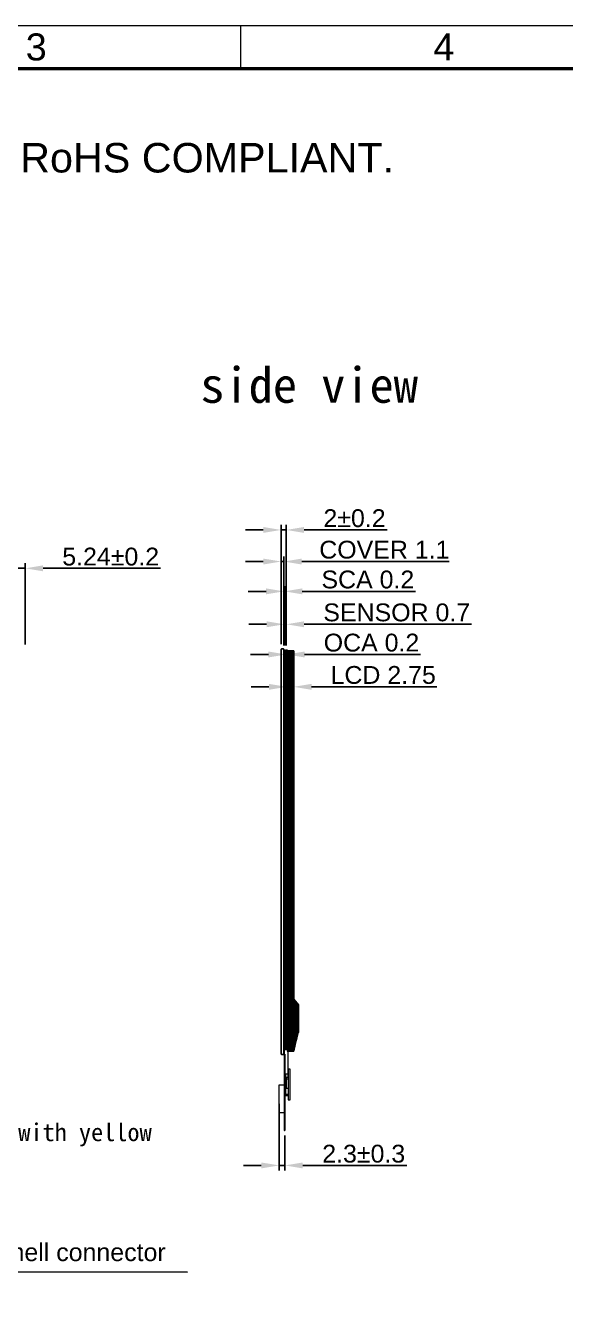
# Model space of a CAD drawing. Extents: x 6438 to 11432, y -3701 to -2371.
# Drawn here: x 10679.1 to 10891.1, y -3393.4 to -2895.6 of the extents above; entities that cross this region are included whole.
import ezdxf

# ---------------------------------------------------------------- set-up
doc = ezdxf.new("R2010")
doc.units = 0
doc.header["$LTSCALE"] = 3
doc.layers.get('DEFPOINTS').update_dxf_attribs({"linetype": 'CONTINUOUS', "lineweight": 9})
for name, color, linetype, lineweight in [('DIM', 6, 'CONTINUOUS', 9), ('FPC', 1, 'CONTINUOUS', 9), ('LCD', 4, 'CONTINUOUS', 9), ('TK', 7, 'CONTINUOUS', 9)]:
    doc.layers.add(name, color=color, linetype=linetype, lineweight=lineweight)
for name, color, linetype in [('Lens', 161, 'CONTINUOUS'), ('SENSOR', 8, 'CONTINUOUS'), ('胶黏', 3, 'CONTINUOUS')]:
    doc.layers.add(name, color=color, linetype=linetype)
doc.styles.add('宋体', font='arial.ttf')
doc.dimstyles.new('标注', dxfattribs={"dimtxt": 7, "dimasz": 7, "dimexe": 2, "dimexo": 2, "dimgap": 1, "dimtad": 1, "dimzin": 9, "dimdsep": 46, "dimtxsty": '宋体', "dimcen": 1, "dimadec": 0, "dimazin": 0, "dimtm": 0.05, "dimtfac": 1, "dimtmove": 0, "dimatfit": 3, "dimfxl": 0, "dimtolj": 1, "dimarcsym": 0})
pattern_1 = [(45, (8928.98307, 12032.7492), (-0.224506403, 0.224506403), []), (135, (8928.98307, 12032.7492), (-0.224506403, -0.224506403), [])]

# ---------------------------------------------------------------- blocks, each defined once
blk = doc.blocks.new('1')
at = {"layer": 'TK'}
blk.add_lwpolyline([(8358.96, -2934.71), (9273.11, -2934.71), (9273.11, -3560.84), (8358.96, -3560.84)], close=True, dxfattribs=at)
blk.add_lwpolyline([(8753.81, -2934.71), (8753.81, -2947.89)], dxfattribs=at)
at = {"layer": 'TK', "const_width": 1}
blk.add_lwpolyline([(9250.94, -3547.65), (8380.95, -3547.65), (8380.95, -2947.89), (9250.94, -2947.89)], close=True, dxfattribs=at)
at = {"layer": 'TK', "style": '宋体'}
for s, p in [('3', (8688.37, -2945.42)), ('4', (8812.65, -2945.42))]:
    blk.add_text(s, height=8.24, dxfattribs=at).set_placement(p)
at = {"layer": 'TK', "insert": (8388.8, -2967.67), "char_height": 9.009, "width": 437.119, "attachment_point": 4, "style": '宋体'}
blk.add_mtext('NOTES:\\P1. ALL MATERIALS AND COMPONENTS MUST BE RoHS COMPLIANT.', dxfattribs=at)
blk = doc.blocks.new('*D7')
at = {"layer": 'DEFPOINTS', "color": 0}
for p in [(10679, -3108.86), (10679, -3140.77), (10673.76, -3144.51)]:
    blk.add_point(p, dxfattribs=at)
at = {"layer": 'DIM', "color": 0, "lineweight": -2}
for p, q in [((10666.76, -3108.86), (10659.76, -3108.86)), ((10673.76, -3142.51), (10673.76, -3106.86)), ((10673.76, -3108.86), (10679, -3108.86)), ((10679, -3138.77), (10679, -3106.86)), ((10686, -3108.86), (10732.08, -3108.86))]:
    blk.add_line(p, q, dxfattribs=at)
at = {"layer": 'DIM', "color": 0}
for points in [[(10666.76, -3107.7), (10666.76, -3110.03), (10673.76, -3108.86)], [(10686, -3107.7), (10686, -3110.03), (10679, -3108.86)]]:
    blk.add_solid(points, dxfattribs=at)
at = {"layer": 'DIM', "color": 0, "insert": (10712.54, -3104.29), "char_height": 7, "attachment_point": 5, "style": '宋体'}
blk.add_mtext('\\A1;5.24%%P0.2', dxfattribs=at)
blk = doc.blocks.new('*D12')
at = {"layer": 'DEFPOINTS', "color": 0}
for p in [(10781.42, -3093.78), (10779.42, -3140.62), (10781.42, -3141.12)]:
    blk.add_point(p, dxfattribs=at)
at = {"layer": 'DIM', "color": 0, "lineweight": -2}
for p, q in [((10772.42, -3093.78), (10765.42, -3093.78)), ((10779.42, -3138.62), (10779.42, -3091.78)), ((10779.42, -3093.78), (10781.42, -3093.78)), ((10781.42, -3139.12), (10781.42, -3091.78)), ((10788.42, -3093.78), (10821.02, -3093.78))]:
    blk.add_line(p, q, dxfattribs=at)
at = {"layer": 'DIM', "color": 0}
for points in [[(10772.42, -3092.61), (10772.42, -3094.94), (10779.42, -3093.78)], [(10788.42, -3092.61), (10788.42, -3094.94), (10781.42, -3093.78)]]:
    blk.add_solid(points, dxfattribs=at)
at = {"layer": 'DIM', "color": 0, "insert": (10808.22, -3089.2), "char_height": 7, "attachment_point": 5, "style": '宋体'}
blk.add_mtext('\\A1;2%%P0.2', dxfattribs=at)
blk = doc.blocks.new('*D13')
at = {"layer": 'DEFPOINTS', "color": 0}
for p in [(10780.52, -3106.19), (10779.42, -3140.62), (10780.52, -3140.62)]:
    blk.add_point(p, dxfattribs=at)
at = {"layer": 'DIM', "color": 0, "lineweight": -2}
for p, q in [((10772.42, -3106.19), (10765.42, -3106.19)), ((10779.42, -3138.62), (10779.42, -3104.19)), ((10779.42, -3106.19), (10780.52, -3106.19)), ((10780.52, -3138.62), (10780.52, -3104.19)), ((10787.52, -3106.19), (10845.33, -3106.19))]:
    blk.add_line(p, q, dxfattribs=at)
at = {"layer": 'DIM', "color": 0}
for points in [[(10772.42, -3105.03), (10772.42, -3107.36), (10779.42, -3106.19)], [(10787.52, -3105.03), (10787.52, -3107.36), (10780.52, -3106.19)]]:
    blk.add_solid(points, dxfattribs=at)
at = {"layer": 'DIM', "color": 0, "insert": (10819.92, -3101.57), "char_height": 7, "attachment_point": 5, "style": '宋体'}
blk.add_mtext('\\A1;COVER 1.1', dxfattribs=at)
blk = doc.blocks.new('*D14')
at = {"layer": 'DEFPOINTS', "color": 0}
for p in [(10780.72, -3117.91), (10780.52, -3141.12), (10780.72, -3141.12)]:
    blk.add_point(p, dxfattribs=at)
at = {"layer": 'DIM', "color": 0, "lineweight": -2}
for p, q in [((10780.52, -3139.12), (10780.52, -3115.91)), ((10780.72, -3139.12), (10780.72, -3115.91)), ((10773.52, -3117.91), (10766.52, -3117.91)), ((10780.52, -3117.91), (10780.72, -3117.91)), ((10787.72, -3117.91), (10832.18, -3117.91))]:
    blk.add_line(p, q, dxfattribs=at)
at = {"layer": 'DIM', "color": 0}
for points in [[(10773.52, -3116.74), (10773.52, -3119.07), (10780.52, -3117.91)], [(10787.72, -3116.74), (10787.72, -3119.07), (10780.72, -3117.91)]]:
    blk.add_solid(points, dxfattribs=at)
at = {"layer": 'DIM', "color": 0, "insert": (10813.45, -3113.29), "char_height": 7, "attachment_point": 5, "style": '宋体'}
blk.add_mtext('\\A1;SCA 0.2', dxfattribs=at)
blk = doc.blocks.new('*D15')
at = {"layer": 'DEFPOINTS', "color": 0}
for p in [(10781.42, -3130.84), (10780.72, -3141.12), (10781.42, -3141.12)]:
    blk.add_point(p, dxfattribs=at)
at = {"layer": 'DIM', "color": 0, "lineweight": -2}
for p, q in [((10773.72, -3130.84), (10766.72, -3130.84)), ((10780.72, -3139.12), (10780.72, -3128.84)), ((10780.72, -3130.84), (10781.42, -3130.84)), ((10781.42, -3139.12), (10781.42, -3128.84)), ((10788.42, -3130.84), (10854.15, -3130.84))]:
    blk.add_line(p, q, dxfattribs=at)
at = {"layer": 'DIM', "color": 0}
for points in [[(10773.72, -3129.67), (10773.72, -3132), (10780.72, -3130.84)], [(10788.42, -3129.67), (10788.42, -3132), (10781.42, -3130.84)]]:
    blk.add_solid(points, dxfattribs=at)
at = {"layer": 'DIM', "color": 0, "insert": (10824.78, -3126.22), "char_height": 7, "attachment_point": 5, "style": '宋体'}
blk.add_mtext('\\A1;SENSOR 0.7', dxfattribs=at)
blk = doc.blocks.new('*D17')
at = {"layer": 'DEFPOINTS', "color": 0}
for p in [(10778.62, -3317.25), (10780.92, -3329.69), (10780.92, -3343.42)]:
    blk.add_point(p, dxfattribs=at)
at = {"layer": 'DIM', "color": 0, "lineweight": -2}
for p, q in [((10778.62, -3319.25), (10778.62, -3345.42)), ((10780.92, -3331.69), (10780.92, -3345.42)), ((10771.62, -3343.42), (10764.62, -3343.42)), ((10778.62, -3343.42), (10780.92, -3343.42)), ((10787.92, -3343.42), (10828.75, -3343.42))]:
    blk.add_line(p, q, dxfattribs=at)
at = {"layer": 'DIM', "color": 0}
for points in [[(10771.62, -3342.26), (10771.62, -3344.59), (10778.62, -3343.42)], [(10787.92, -3342.26), (10787.92, -3344.59), (10780.92, -3343.42)]]:
    blk.add_solid(points, dxfattribs=at)
at = {"layer": 'DIM', "color": 0, "insert": (10811.83, -3338.85), "char_height": 7, "attachment_point": 5, "style": '宋体'}
blk.add_mtext('\\A1;2.3%%P0.3', dxfattribs=at)
blk = doc.blocks.new('*D18')
at = {"layer": 'DEFPOINTS', "color": 0}
for p in [(10781.42, -3144.21), (10781.62, -3142.7), (10781.62, -3144.21)]:
    blk.add_point(p, dxfattribs=at)
at = {"layer": 'DIM', "color": 0, "lineweight": -2}
for p, q in [((10781.42, -3142.21), (10781.42, -3140.7)), ((10781.62, -3142.21), (10781.62, -3140.7)), ((10774.42, -3142.7), (10767.42, -3142.7)), ((10781.42, -3142.7), (10781.62, -3142.7)), ((10788.62, -3142.7), (10834.13, -3142.7))]:
    blk.add_line(p, q, dxfattribs=at)
at = {"layer": 'DIM', "color": 0}
for points in [[(10774.42, -3141.54), (10774.42, -3143.87), (10781.42, -3142.7)], [(10788.62, -3141.54), (10788.62, -3143.87), (10781.62, -3142.7)]]:
    blk.add_solid(points, dxfattribs=at)
at = {"layer": 'DIM', "color": 0, "insert": (10814.88, -3138.08), "char_height": 7, "attachment_point": 5, "style": '宋体'}
blk.add_mtext('\\A1;OCA 0.2', dxfattribs=at)
blk = doc.blocks.new('*D19')
at = {"layer": 'DEFPOINTS', "color": 0}
for p in [(10781.62, -3144.21), (10784.37, -3141.44), (10784.37, -3155.41)]:
    blk.add_point(p, dxfattribs=at)
at = {"layer": 'DIM', "color": 0, "lineweight": -2}
for p, q in [((10781.62, -3146.21), (10781.62, -3157.41)), ((10784.37, -3143.44), (10784.37, -3157.41)), ((10774.62, -3155.41), (10767.62, -3155.41)), ((10781.62, -3155.41), (10784.37, -3155.41)), ((10791.37, -3155.41), (10840.58, -3155.41))]:
    blk.add_line(p, q, dxfattribs=at)
at = {"layer": 'DIM', "color": 0}
for points in [[(10774.62, -3154.24), (10774.62, -3156.58), (10781.62, -3155.41)], [(10791.37, -3154.24), (10791.37, -3156.58), (10784.37, -3155.41)]]:
    blk.add_solid(points, dxfattribs=at)
at = {"layer": 'DIM', "color": 0, "insert": (10819.47, -3150.79), "char_height": 7, "attachment_point": 5, "style": '宋体'}
blk.add_mtext('\\A1;LCD 2.75', dxfattribs=at)
blk = doc.blocks.new('LCD侧视图')
at = {"layer": 'LCD'}
h = blk.add_hatch(dxfattribs=at)
h.set_pattern_fill('ANSI37', color=256, scale=0.1)
h.set_pattern_definition(pattern_1)
h.paths.add_polyline_path([(12104.58, -3359.1), (12102.05, -3359.1), (12102.05, -3201.8), (12104.58, -3201.8)])
h = blk.add_hatch(dxfattribs=at)
h.set_pattern_fill('ANSI37', color=256, scale=0.1)
h.set_pattern_definition(pattern_1)
h.paths.add_polyline_path([(12106.43, -3340.9), (12104.6, -3338.77), (12104.6, -3359.02), (12106.43, -3351.81)])
for p, q in [((12104.58, -3201.8), (12102.05, -3201.8)), ((12102.05, -3201.8), (12102.05, -3359.1)), ((12102.1, -3201.98), (12103.26, -3201.98)), ((12102.1, -3201.98), (12102.1, -3358.9)), ((12102.1, -3203.68), (12102.96, -3203.68)), ((12104.33, -3201.83), (12102.27, -3201.83)), ((12102.27, -3202.13), (12102.27, -3201.83)), ((12102.27, -3202.13), (12103.43, -3202.13)), ((12102.57, -3202.13), (12102.57, -3201.83)), ((12103.13, -3203.88), (12102.57, -3203.88)), ((12102.76, -3204.8), (12102.89, -3204.8)), ((12102.89, -3350.58), (12102.89, -3204.8)), ((12103.26, -3201.98), (12103.26, -3203.38)), ((12104.03, -3202.18), (12103.26, -3202.18)), ((12103.38, -3201.93), (12103.38, -3202.18)), ((12103.38, -3202.18), (12103.38, -3201.93)), ((12103.38, -3201.93), (12103.72, -3201.93)), ((12103.43, -3201.83), (12103.43, -3203.58)), ((12104.23, -3202.12), (12103.84, -3201.95)), ((12104.23, -3202.38), (12104.23, -3210.72)), ((12104.41, -3202.48), (12104.23, -3202.48)), ((12104.41, -3202.48), (12104.41, -3202.4)), ((12104.53, -3358.85), (12104.53, -3202.03)), ((12104.58, -3201.8), (12104.58, -3359.1)), ((12103.32, -3210.52), (12103.32, -3214.52)), ((12103.38, -3214.32), (12103.38, -3210.72)), ((12103.38, -3210.72), (12104.41, -3210.72)), ((12103.38, -3210.92), (12104.41, -3210.92)), ((12103.62, -3210.22), (12104.53, -3210.22)), ((12103.78, -3214.32), (12103.78, -3210.72)), ((12104.23, -3214.82), (12104.23, -3210.22)), ((12104.41, -3210.72), (12104.41, -3214.32)), ((12103.38, -3214.12), (12104.41, -3214.12)), ((12103.38, -3214.32), (12104.41, -3214.32)), ((12103.62, -3214.82), (12104.53, -3214.82)), ((12104.23, -3214.32), (12104.23, -3254.62)), ((12103.32, -3254.42), (12103.32, -3258.42)), ((12103.38, -3258.22), (12103.38, -3254.62)), ((12103.38, -3254.62), (12104.41, -3254.62)), ((12103.38, -3254.82), (12104.41, -3254.82)), ((12103.62, -3254.12), (12104.53, -3254.12)), ((12103.78, -3258.22), (12103.78, -3254.62)), ((12104.23, -3258.72), (12104.23, -3254.12)), ((12104.41, -3254.62), (12104.41, -3258.22)), ((12103.38, -3258.02), (12104.41, -3258.02)), ((12103.38, -3258.22), (12104.41, -3258.22)), ((12103.62, -3258.72), (12104.53, -3258.72)), ((12104.23, -3258.22), (12104.23, -3300.31)), ((12103.32, -3300.11), (12103.32, -3304.11)), ((12103.38, -3303.91), (12103.38, -3300.31)), ((12103.38, -3300.31), (12104.41, -3300.31)), ((12103.38, -3300.51), (12104.41, -3300.51)), ((12103.62, -3299.81), (12104.53, -3299.81)), ((12103.78, -3303.91), (12103.78, -3300.31)), ((12104.23, -3304.41), (12104.23, -3299.81)), ((12104.41, -3300.31), (12104.41, -3303.91)), ((12103.38, -3303.71), (12104.41, -3303.71)), ((12103.38, -3303.91), (12104.41, -3303.91)), ((12103.62, -3304.41), (12104.53, -3304.41)), ((12104.23, -3303.91), (12104.23, -3344.11)), ((12104.58, -3338.75), (12106.43, -3340.9)), ((12103.32, -3344.01), (12103.32, -3348.01)), ((12103.38, -3347.71), (12103.38, -3344.11)), ((12103.38, -3344.11), (12104.41, -3344.11)), ((12103.38, -3344.31), (12104.41, -3344.31)), ((12103.62, -3343.71), (12104.53, -3343.71)), ((12103.78, -3347.71), (12103.78, -3344.11)), ((12104.23, -3348.31), (12104.23, -3343.71)), ((12104.41, -3344.11), (12104.41, -3347.71)), ((12105.38, -3343.32), (12106.28, -3343.32)), ((12106.28, -3343.32), (12106.28, -3351.32)), ((12106.43, -3340.9), (12106.43, -3351.81)), ((12103.38, -3347.51), (12104.41, -3347.51)), ((12103.38, -3347.71), (12104.41, -3347.71)), ((12103.62, -3348.31), (12104.53, -3348.31)), ((12104.23, -3347.71), (12104.23, -3358.7)), ((12105.38, -3345.67), (12106.18, -3345.67)), ((12105.38, -3350.02), (12105.38, -3355.32)), ((12105.44, -3350.02), (12105.38, -3350.02)), ((12105.44, -3355.33), (12105.44, -3350.02)), ((12106.18, -3349.97), (12106.18, -3345.67)), ((12102.76, -3350.58), (12102.89, -3350.58)), ((12104.58, -3359.1), (12106.43, -3351.81)), ((12105.38, -3355.32), (12104.58, -3358.99)), ((12105.44, -3355.33), (12104.63, -3359.05)), ((12105.38, -3351.32), (12106.28, -3351.32)), ((12102.05, -3359.1), (12104.58, -3359.1)), ((12102.1, -3357.1), (12102.96, -3357.1)), ((12102.1, -3358.9), (12103.26, -3358.9)), ((12102.27, -3358.75), (12102.27, -3359.05)), ((12103.43, -3358.75), (12102.27, -3358.75)), ((12104.33, -3359.05), (12102.27, -3359.05)), ((12104.63, -3359.05), (12102.44, -3359.05)), ((12104.58, -3358.99), (12102.5, -3358.99)), ((12102.57, -3357), (12103.13, -3357)), ((12102.57, -3358.75), (12102.57, -3359.05)), ((12103, -3357), (12103, -3358.55)), ((12103.43, -3359.05), (12103.2, -3359.05)), ((12103.26, -3357.4), (12103.26, -3358.9)), ((12103.26, -3358.7), (12104.23, -3358.7)), ((12103.3, -3357.05), (12103.3, -3358.75)), ((12103.43, -3358.75), (12103.3, -3358.75)), ((12103.38, -3358.7), (12103.38, -3358.95)), ((12103.38, -3358.95), (12103.78, -3358.95)), ((12103.43, -3359.05), (12103.43, -3357.3)), ((12103.43, -3358.2), (12103.43, -3357.3)), ((12103.78, -3358.95), (12104.23, -3358.7)), ((12102.36, -3368.18), (12101.46, -3368.18)), ((12101.46, -3376.18), (12101.46, -3368.18)), ((12101.56, -3369.53), (12101.56, -3373.83)), ((12102.36, -3373.83), (12101.56, -3373.83)), ((12102.36, -3376.18), (12101.46, -3376.18))]:
    blk.add_line(p, q, dxfattribs=at)
at = {"layer": 'LCD', "ltscale": 0.02}
for p, q in [((12105.38, -3342.77), (12106.38, -3342.77)), ((12106.38, -3342.77), (12106.38, -3349.47)), ((12106.38, -3349.47), (12105.38, -3349.47)), ((12105.38, -3349.97), (12106.18, -3349.97)), ((12101.36, -3376.73), (12101.36, -3370.03)), ((12101.36, -3370.03), (12102.36, -3370.03)), ((12102.36, -3369.53), (12101.56, -3369.53)), ((12102.36, -3376.73), (12101.36, -3376.73))]:
    blk.add_line(p, q, dxfattribs=at)
at = {"layer": 'LCD'}
for points in [[(12101.96, -3350.58), (12101.83, -3350.58), (12101.83, -3204.8), (12101.96, -3204.8)], [(12102.36, -3352.72), (12101.96, -3352.72), (12101.96, -3203.6), (12102.76, -3203.6), (12102.76, -3355.68), (12102.36, -3355.68), (12102.36, -3203.6)], [(12102.36, -3353.42), (12102.16, -3353.42), (12102.16, -3354.28), (12102.36, -3354.28)]]:
    blk.add_lwpolyline(points, dxfattribs=at)
for points in [[(12105.38, -3353.32), (12105.38, -3341.32), (12104.58, -3341.32), (12104.58, -3353.32)], [(12102.36, -3369.48), (12102.36, -3354.98), (12102.3, -3354.98), (12102.3, -3369.48)], [(12102.36, -3366.18), (12102.36, -3378.18), (12103.16, -3378.18), (12103.16, -3366.18)]]:
    blk.add_lwpolyline(points, close=True, dxfattribs=at)
for centre, radius, start, end in [((12102.57, -3204.18), 0.3, 90, 180), ((12102.96, -3203.38), 0.3, 270, 0), ((12103.13, -3203.58), 0.3, 270, 0), ((12103.72, -3202.23), 0.3, 66.4183, 90), ((12104.03, -3202.38), 0.2, 0, 90), ((12104.11, -3202.4), 0.3, 0, 66.4183), ((12104.33, -3202.03), 0.2, 0, 90), ((12103.62, -3210.52), 0.3, 90, 180), ((12103.62, -3214.52), 0.3, 180, 270), ((12103.62, -3254.42), 0.3, 90, 180), ((12103.62, -3258.42), 0.3, 180, 270), ((12103.62, -3300.11), 0.3, 90, 180), ((12103.62, -3304.11), 0.3, 180, 270), ((12103.62, -3344.01), 0.3, 90, 180), ((12103.62, -3348.01), 0.3, 180, 270), ((12102.57, -3356.7), 0.3, 180, 270), ((12102.96, -3357.4), 0.3, 0, 90), ((12103.2, -3358.55), 0.2, 180, 270), ((12103.13, -3357.3), 0.3, 0, 90), ((12104.33, -3358.85), 0.2, 270, 0)]:
    blk.add_arc(centre, radius, start, end, dxfattribs=at)

msp = doc.modelspace()

# ---------------------------------------------------------------- linework, layer by layer
at = {"layer": 'FPC'}
for points in [[(10780.721, -3297.8215), (10780.621, -3297.8215), (10780.621, -3329.6915), (10780.721, -3329.6915)], [(10780.721, -3299.6915), (10780.921, -3299.6915), (10780.921, -3329.6915), (10780.721, -3329.6915)], [(10780.621, -3322.7216), (10778.621, -3322.7216), (10778.621, -3311.7716), (10780.621, -3311.7716)]]:
    msp.add_lwpolyline(points, close=True, dxfattribs=at)
at = {"layer": 'Lens'}
msp.add_lwpolyline([(10780.371, -3140.4715), (10779.571, -3140.4715), (10779.421, -3140.6215), (10779.421, -3299.6715), (10779.571, -3299.8215), (10780.371, -3299.8215), (10780.521, -3299.6715), (10780.521, -3140.6215)], close=True, dxfattribs=at)
at = {"layer": 'SENSOR'}
msp.add_lwpolyline([(10780.721, -3297.8215), (10781.421, -3297.8215), (10781.421, -3141.1215), (10780.721, -3141.1215)], close=True, dxfattribs=at)
at = {"layer": '胶黏'}
for points in [[(10780.721, -3141.1215), (10780.521, -3141.1215), (10780.521, -3297.8215), (10780.721, -3297.8215)], [(10781.621, -3144.2115), (10781.421, -3144.2115), (10781.421, -3289.9915), (10781.621, -3289.9915)]]:
    msp.add_lwpolyline(points, close=True, dxfattribs=at)

# ---------------------------------------------------------------- block references
at = {"layer": 'DIM', "xscale": 1.287, "yscale": 1.287, "zscale": 1.287}
msp.add_blockref('1', (-502.7222, 881.4151), dxfattribs=at)
at = {"layer": 'LCD'}
msp.add_blockref('LCD侧视图', (-1320.2105, 60.5862), dxfattribs=at)

# ---------------------------------------------------------------- texts
at = {"layer": 'DIM', "insert": (10790.3947, -3029.8855), "char_height": 13.9425, "width": 137.696288, "attachment_point": 2, "style": '宋体'}
msp.add_mtext('{\\fSimHei|b0|i0|c134|p2;side view}', dxfattribs=at)
at = {"layer": 'DIM', "char_height": 7, "attachment_point": 1, "style": '宋体'}
for s, insert in [('{\\fSimSun|b0|i0|c134|p2;The original area is covered with yellow\\Phigh-temperature tape}', (10538.1543, -3326.8898)), ('0.5mm Pitch 2.0mm height clamshell connector', (10528.6993, -3374.0083))]:
    msp.add_mtext(s, dxfattribs=dict(at, insert=insert))

# ---------------------------------------------------------------- dimensions: what is measured, and where the dimension line sits
at = {"layer": 'DIM'}
for base, p1, p2, text, picture, middle in [((10781.421, -3093.7778), (10779.421, -3140.6215), (10781.421, -3141.1215), '<>%%P0.2', '*D12', (10808.2197, -3089.2038)), ((10780.521, -3106.1925), (10779.421, -3140.6215), (10780.521, -3140.6215), 'COVER <>', '*D13', (10819.9231, -3101.5708)), ((10679.0034, -3108.8631), (10673.7634, -3144.5115), (10679.0034, -3140.7715), '<>%%P0.2', '*D7', (10712.5396, -3104.2891)), ((10780.721, -3117.9072), (10780.521, -3141.1215), (10780.721, -3141.1215), 'SCA <>', '*D14', (10813.4525, -3113.2878)), ((10781.421, -3130.838), (10780.721, -3141.1215), (10781.421, -3141.1215), 'SENSOR <>', '*D15', (10824.7838, -3126.2162)), ((10781.621, -3142.7037), (10781.421, -3144.2115), (10781.621, -3144.2115), 'OCA <>', '*D18', (10814.8778, -3138.0819)), ((10784.371, -3155.4111), (10781.621, -3144.2115), (10784.371, -3141.4415), 'LCD <>', '*D19', (10819.4733, -3150.7917)), ((10780.921, -3343.4223), (10778.621, -3317.2466), (10780.921, -3329.6915), '<>%%P0.3', '*D17', (10811.8333, -3338.8459))]:
    dim = msp.add_linear_dim(base=base, p1=p1, p2=p2, text=text, dimstyle='标注', dxfattribs=at)
    dim.commit()
    dim.dimension.update_dxf_attribs({"geometry": picture, "text_midpoint": middle})

# ---------------------------------------------------------------- leaders
at = {"layer": 'DIM', "annotation_type": 0, "has_hookline": 1}
for points, hookline_direction, text_width in [([(10510.9341, -3312.566), (10533.2541, -3330.3898), (10537.1543, -3330.3898)], 0, 199.9106), ([(11101.2391, -3324.8649), (11092.3044, -3339.7631), (10961.5491, -3338.9733)], 1, 120.0225)]:
    msp.add_leader(points, dimstyle='标注', override={"dimgap": 1, "dimtad": 0}, dxfattribs=dict(at, hookline_direction=hookline_direction, text_width=text_width))
at = {"layer": 'DIM'}
msp.add_leader([(10507.2029, -3325.9291), (10523.559, -3384.9523), (10742.6736, -3385.3449)], dimstyle='标注', override={"dimtad": 0}, dxfattribs=at)

doc.saveas('drawing.dxf')
